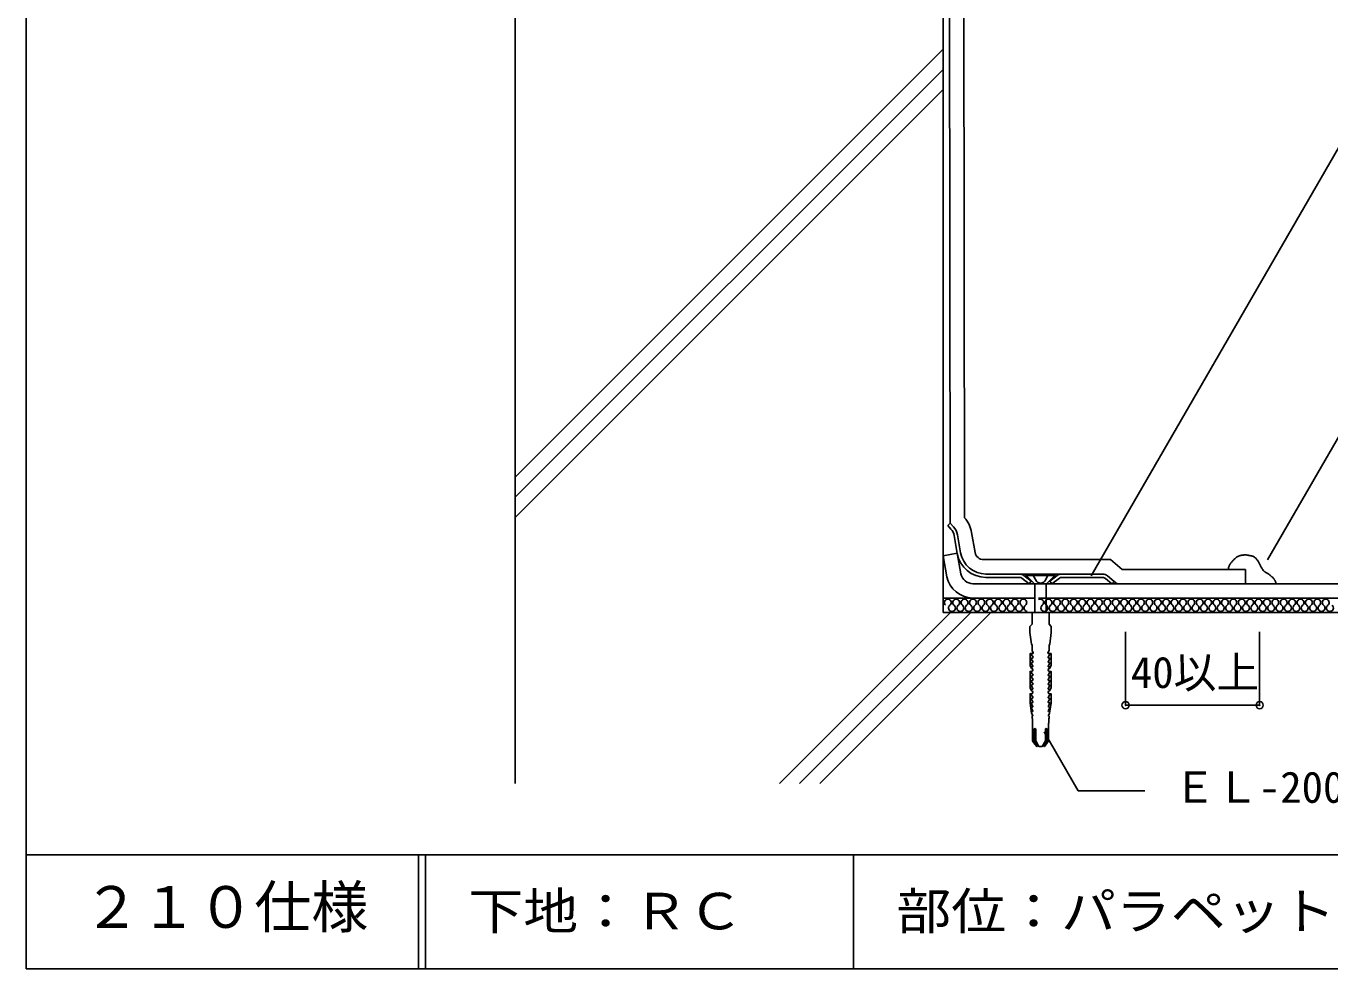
# Model space of a CAD drawing. Units: millimetres, scale not verified. Extents: x -409 to 391, y -633 to 597.
# Drawn here: x -409.5 to 47.5, y -632.9 to -302.4 of the extents above; entities that cross this region are included whole.
import ezdxf
from ezdxf.enums import TextEntityAlignment as Align

# ---------------------------------------------------------------- set-up
doc = ezdxf.new("R2010")
doc.units = ezdxf.units.MM
doc.header["$LTSCALE"] = 5
doc.header["$PDMODE"] = 32
doc.header["$PDSIZE"] = 2.5
doc.linetypes.add('DASHED3', pattern=[4, 3, -1])
for name, color, linetype in [('2-2_in line', 7, 'Continuous'), ('2-4_out line', 2, 'Continuous'), ('2-6_鋼板・アングル', 2, 'Continuous'), ('2-7_ビス', 7, 'Continuous'), ('2-A_moji', 7, 'Continuous'), ('2-B_dim', 7, 'Continuous'), ('2-D_ハッチ他', 4, 'Continuous'), ('2-E_con他', 4, 'Continuous'), ('F-2', 7, 'Continuous'), ('F-5', 6, 'Continuous'), ('F-7', 1, 'Continuous'), ('F-A', 7, 'Continuous')]:
    doc.layers.add(name, color=color, linetype=linetype)
doc.styles.add('HG丸ｺﾞｼｯｸM-PRO', font='')
doc.styles.add('ＭＳ ゴシック', font='')
doc.styles.get('HG丸ｺﾞｼｯｸM-PRO').set_extended_font_data('HG丸ｺﾞｼｯｸM-PRO')
doc.styles.get('ＭＳ ゴシック').set_extended_font_data('MS Gothic')

msp = doc.modelspace()

# ---------------------------------------------------------------- linework, layer by layer
at = {"layer": '2-2_in line'}
for p, q in [((-88, -117.937), (-88, -507.937)), ((-86, -127.937), (-85.518, -476.679)), ((-88, -488.098), (-83.076, -487.229)), ((-86.705, -495.44), (-88, -488.098)), ((-81.802, -494.452), (-83.076, -487.229)), ((-77.649, -497.937), (17.908, -497.937)), ((-28.107, -497.073), (-27.092, -497.937)), ((-88, -502.937), (-55.885, -502.937)), ((-54.593, -502.937), (315.535, -502.937)), ((-88, -507.937), (315.535, -507.937))]:
    msp.add_line(p, q, dxfattribs=at)
for points in [[(11.911, -492.937), (11.93, -492.806), (11.963, -492.581), (12, -492.358), (12.045, -492.137), (12.101, -491.921), (12.17, -491.709), (12.217, -491.589), (12.258, -491.497), (12.337, -491.342), (12.424, -491.19), (12.518, -491.041), (12.618, -490.896), (12.723, -490.753), (12.785, -490.672), (12.859, -490.577), (12.99, -490.416), (13.122, -490.259), (13.258, -490.103), (13.395, -489.95), (13.534, -489.798), (13.615, -489.711), (13.701, -489.619), (13.85, -489.464), (14.002, -489.31), (14.157, -489.16), (14.316, -489.014), (14.479, -488.873), (14.577, -488.793), (14.664, -488.724), (14.819, -488.61), (14.978, -488.502), (15.141, -488.401), (15.309, -488.309), (15.48, -488.225), (15.582, -488.181), (15.695, -488.137), (15.895, -488.069), (16.099, -488.013), (16.306, -487.966)], [(16.306, -487.966), (16.515, -487.926), (16.726, -487.893), (16.849, -487.875), (16.997, -487.857), (17.253, -487.83), (17.51, -487.811), (17.766, -487.802), (18.021, -487.803), (18.275, -487.817), (18.422, -487.832), (18.529, -487.845), (18.713, -487.874), (18.897, -487.909), (19.081, -487.947), (19.265, -487.987), (19.45, -488.027), (19.558, -488.05), (19.68, -488.076), (19.89, -488.119), (20.1, -488.165), (20.307, -488.217), (20.51, -488.28), (20.706, -488.356), (20.817, -488.407), (20.916, -488.46), (21.081, -488.564), (21.24, -488.68), (21.39, -488.808), (21.533, -488.946), (21.669, -489.091), (21.745, -489.178), (21.829, -489.28), (21.967, -489.461), (22.097, -489.648), (22.221, -489.838), (22.338, -490.032), (22.451, -490.228), (22.515, -490.343), (22.582, -490.466)], [(22.582, -490.466), (22.696, -490.679), (22.808, -490.893), (22.919, -491.108), (23.03, -491.324), (23.141, -491.54), (23.206, -491.666), (23.295, -491.835), (23.451, -492.124), (23.615, -492.409), (23.79, -492.686), (23.979, -492.952), (24.184, -493.205), (24.312, -493.344), (24.358, -493.391), (24.44, -493.471), (24.524, -493.547), (24.611, -493.622), (24.7, -493.693), (24.791, -493.761), (24.845, -493.798), (24.935, -493.858), (25.093, -493.954), (25.254, -494.045), (25.417, -494.134), (25.58, -494.223), (25.741, -494.315), (25.833, -494.371), (25.925, -494.43), (26.081, -494.538), (26.233, -494.651), (26.383, -494.768), (26.53, -494.889), (26.676, -495.011), (26.761, -495.082), (26.866, -495.171), (27.048, -495.327), (27.227, -495.484), (27.403, -495.645), (27.573, -495.812)], [(27.573, -495.812), (27.736, -495.985), (27.827, -496.089), (27.879, -496.151), (27.965, -496.261), (28.047, -496.373), (28.125, -496.489), (28.198, -496.607), (28.265, -496.728), (28.301, -496.8), (28.348, -496.901), (28.419, -497.08), (28.481, -497.263), (28.535, -497.449), (28.585, -497.637), (28.63, -497.827), (28.656, -497.937)]]:
    msp.add_lwpolyline(points, dxfattribs=at)
for radius in [9.548, 4.548]:
    msp.add_arc((-77.378, -493.397), radius, 192.35613, 267.64387, dxfattribs=at)
at = {"layer": '2-4_out line'}
for p, q in [((-81.015, -117.228), (-80.521, -474.748)), ((-238, -152.739), (-238, -567.937)), ((-76.828, -486.958), (-78.074, -479.892)), ((-73.874, -489.437), (-29.359, -489.437)), ((-29.359, -489.437), (-25.251, -492.937)), ((-25.251, -492.937), (17.908, -492.937)), ((17.908, -492.937), (17.908, -497.937)), ((17.908, -497.937), (166.328, -497.937))]:
    msp.add_line(p, q, dxfattribs=at)
for centre, radius, start, end in [((-88.611, -481.75), 10.7, 10, 40.874), ((-73.874, -486.437), 3, 190, 270)]:
    msp.add_arc(centre, radius, start, end, dxfattribs=at)
at = {"layer": '2-6_鋼板・アングル'}
for p, q in [((-85.518, -476.679), (-86.406, -477.486)), ((-85.282, -478.723), (-86.406, -477.486)), ((-84.394, -477.916), (-85.518, -476.679)), ((-84.18, -480.968), (-83.071, -487.257)), ((-82.998, -480.76), (-81.889, -487.049)), ((-73.026, -494.486), (-61.201, -494.486)), ((-73.026, -495.686), (-61.201, -495.686)), ((-60.469, -495.935), (-57.866, -497.937)), ((-59.738, -494.984), (-57.135, -496.986)), ((-57.135, -496.986), (-57.866, -497.937)), ((-48.032, -494.984), (-50.635, -496.986)), ((-50.635, -496.986), (-49.903, -497.937)), ((-47.3, -495.935), (-49.903, -497.937)), ((-46.568, -494.486), (-32.137, -494.486)), ((-46.568, -495.686), (-32.137, -495.686)), ((-31.164, -496.044), (-28.885, -497.986)), ((-30.386, -495.131), (-28.107, -497.073)), ((-28.107, -497.073), (-28.885, -497.986))]:
    msp.add_line(p, q, dxfattribs=at)
at = {"layer": '2-6_鋼板・アングル', "color": 4}
for p, q in [((-61.201, -494.486), (-46.568, -494.486)), ((-49.903, -497.937), (-57.866, -497.937))]:
    msp.add_line(p, q, dxfattribs=at)
at = {"layer": '2-6_鋼板・アングル'}
for centre, radius, start, end in [((-88.611, -481.75), 4.5, 10, 42.27369), ((-88.611, -481.75), 5.7, 10, 42.27369), ((-73.026, -485.486), 10.2, 190, 270), ((-73.026, -485.486), 9, 190, 270), ((-61.201, -496.886), 2.4, 52.43141, 90), ((-61.201, -496.886), 1.2, 52.43141, 90), ((-46.568, -496.886), 2.4, 90, 127.56859), ((-46.568, -496.886), 1.2, 90, 127.56859), ((-32.137, -497.186), 2.7, 49.57392, 90), ((-32.137, -497.186), 1.5, 49.57392, 90)]:
    msp.add_arc(centre, radius, start, end, dxfattribs=at)
at = {"layer": '2-7_ビス'}
for p, q in [((-58.885, -494.562), (-58.885, -495.062)), ((-58.885, -495.062), (-56.01, -497.937)), ((-48.885, -495.062), (-58.885, -495.062)), ((-51.76, -497.937), (-56.01, -497.937)), ((-55.885, -497.937), (-55.885, -507.937)), ((-51.885, -497.937), (-51.885, -507.937)), ((-48.885, -495.062), (-51.76, -497.937)), ((-57.053, -527.562), (-57.053, -527.562)), ((-57.053, -527.562), (-57.053, -527.562)), ((-50.716, -527.562), (-50.716, -527.562)), ((-50.716, -527.562), (-50.716, -527.562)), ((-57.054, -543.229), (-56.62, -544.053)), ((-50.715, -543.229), (-51.149, -544.053))]:
    msp.add_line(p, q, dxfattribs=at)
at = {"layer": '2-7_ビス', "linetype": 'DASHED3'}
for p, q in [((-56.435, -495.062), (-56.435, -494.562)), ((-56.435, -495.062), (-55.352, -496.937)), ((-51.335, -495.062), (-52.417, -496.937)), ((-51.335, -495.062), (-51.335, -494.562))]:
    msp.add_line(p, q, dxfattribs=at)
at = {"layer": '2-7_ビス'}
for points in [[(-48.885, -495.062), (-48.885, -494.562), (-58.885, -494.562)], [(-56.885, -512.033), (-56.885, -507.937), (-53.885, -507.937)], [(-50.885, -512.033), (-50.885, -507.937), (-53.885, -507.937)], [(-56.885, -512.033), (-57.635, -512.857), (-57.635, -514.956), (-57.086, -519.074), (-56.845, -519.481), (-56.885, -519.481), (-56.885, -521.295), (-56.452, -522.12)], [(-50.885, -512.033), (-50.135, -512.857), (-50.135, -514.956), (-50.683, -519.074), (-50.925, -519.481), (-50.885, -519.481), (-50.885, -521.295), (-51.318, -522.12)], [(-56.582, -522.367), (-57.56, -522.367), (-57.56, -526.6), (-57.058, -527.562), (-57.053, -527.562)], [(-56.513, -523.686), (-57.021, -522.862), (-57.021, -522.367)], [(-56.513, -525.253), (-57.021, -524.429), (-57.021, -523.951), (-56.672, -523.934)], [(-56.57, -526.82), (-57.021, -525.995), (-57.021, -525.518), (-56.673, -525.5)], [(-51.256, -523.686), (-50.749, -522.862), (-50.749, -522.367)], [(-51.256, -525.253), (-50.749, -524.429), (-50.749, -523.951), (-51.097, -523.934)], [(-51.199, -526.82), (-50.749, -525.995), (-50.749, -525.518), (-51.097, -525.5)], [(-51.188, -522.367), (-50.21, -522.367), (-50.21, -526.6), (-50.711, -527.562), (-50.716, -527.562)], [(-57.021, -528.634), (-57.56, -528.634), (-57.56, -534.431), (-57.053, -535.395)], [(-57.053, -527.562), (-57.05, -527.084), (-56.732, -527.067)], [(-56.513, -529.953), (-57.021, -529.129), (-57.021, -528.634)], [(-51.256, -529.953), (-50.749, -529.129), (-50.749, -528.634)], [(-50.716, -527.562), (-50.72, -527.084), (-51.037, -527.067)], [(-50.749, -528.634), (-50.21, -528.634), (-50.21, -534.431), (-50.716, -535.395)], [(-56.513, -531.52), (-57.021, -530.695), (-57.021, -530.218), (-56.673, -530.2)], [(-56.513, -533.086), (-57.021, -532.262), (-57.021, -531.784), (-56.673, -531.767)], [(-56.571, -534.653), (-57.021, -533.829), (-57.021, -533.351), (-56.673, -533.334)], [(-51.256, -531.52), (-50.749, -530.695), (-50.749, -530.218), (-51.097, -530.2)], [(-51.256, -533.086), (-50.749, -532.262), (-50.749, -531.784), (-51.097, -531.767)], [(-51.199, -534.653), (-50.749, -533.829), (-50.749, -533.351), (-51.097, -533.334)], [(-57.021, -536.467), (-57.56, -536.467), (-57.56, -539.715), (-57.054, -543.229), (-57.053, -542.751), (-56.744, -542.734)], [(-57.053, -535.395), (-57.05, -534.918), (-56.729, -534.9)], [(-56.546, -539.353), (-57.026, -538.529), (-57.021, -538.051), (-56.673, -538.034)], [(-56.513, -537.786), (-57.021, -536.962), (-57.021, -536.467)], [(-51.256, -537.786), (-50.749, -536.962), (-50.749, -536.467)], [(-51.224, -539.353), (-50.744, -538.529), (-50.749, -538.051), (-51.097, -538.034)], [(-50.716, -535.395), (-50.72, -534.918), (-51.04, -534.9)], [(-50.749, -536.467), (-50.21, -536.467), (-50.21, -539.715), (-50.715, -543.229), (-50.716, -542.751), (-51.025, -542.734)], [(-56.6, -542.486), (-57.051, -541.662), (-57.048, -541.184), (-56.726, -541.167)], [(-56.578, -540.92), (-57.041, -540.095), (-57.037, -539.618), (-56.703, -539.6)], [(-51.192, -540.92), (-50.728, -540.095), (-50.732, -539.618), (-51.067, -539.6)], [(-51.169, -542.486), (-50.719, -541.662), (-50.721, -541.184), (-51.043, -541.167)], [(-56.75, -544.3), (-56.885, -544.3), (-56.885, -545.084), (-56.735, -545.084), (-56.735, -546.692), (-56.728, -546.692)], [(-56.678, -547.021), (-56.678, -552.972), (-56.238, -553.623), (-55.235, -554.937), (-55.085, -554.937), (-56.17, -552.972), (-56.17, -549)], [(-51.091, -547.021), (-51.091, -552.972), (-51.532, -553.623), (-52.535, -554.937), (-52.684, -554.937), (-51.599, -552.972), (-51.599, -549)], [(-51.019, -544.3), (-50.885, -544.3), (-50.885, -545.084), (-51.035, -545.084), (-51.035, -546.692), (-51.041, -546.692)], [(-55.587, -549), (-55.587, -552.972), (-54.502, -554.937), (-53.885, -554.937)], [(-52.182, -549), (-52.182, -552.972), (-53.267, -554.937), (-53.885, -554.937)]]:
    msp.add_lwpolyline(points, dxfattribs=at)
at = {"layer": '2-7_ビス', "linetype": 'DASHED3'}
msp.add_arc((-53.885, -495.827), 1.84, 217.11751, 322.88248, dxfattribs=at)
at = {"layer": '2-7_ビス'}
for centre, major_axis, start_param, end_param in [((-56.721, -523.711), (0, -0.229), 0.2312026, 1.6765256), ((-56.721, -525.277), (0, -0.229), 0.2312026, 1.6765256), ((-56.592, -522.195), (0, -0.172), 0.06848, 2.1628795), ((-51.177, -522.195), (0, -0.172), 4.1203058, 6.2147054), ((-51.049, -523.711), (0, -0.229), 4.6066597, 6.0519827), ((-51.049, -525.277), (0, -0.229), 4.6066597, 6.0519827), ((-57.075, -528.098), (0, -0.536), 0.0442118, 3.0973809), ((-56.778, -526.844), (0, -0.229), 0.2312026, 1.6765256), ((-56.721, -529.977), (0, -0.229), 0.2312026, 1.6765256), ((-51.049, -529.977), (0, -0.229), 4.6066597, 6.0519827), ((-50.992, -526.844), (0, -0.229), 4.6066597, 6.0519827), ((-50.694, -528.098), (0, -0.536), 3.1858044, 6.2389735), ((-56.778, -534.677), (0, -0.229), 0.2312026, 1.6765256), ((-56.721, -531.544), (0, -0.229), 0.2312026, 1.6765256), ((-56.721, -533.111), (0, -0.229), 0.2312026, 1.6765256), ((-51.049, -531.544), (0, -0.229), 4.6066597, 6.0519827), ((-51.049, -533.111), (0, -0.229), 4.6066597, 6.0519827), ((-50.992, -534.677), (0, -0.229), 4.6066597, 6.0519827), ((-57.075, -535.931), (0, -0.536), 0.0442118, 3.0973809), ((-56.721, -537.811), (0, -0.229), 0.2312026, 1.6765256), ((-51.049, -537.811), (0, -0.229), 4.6066597, 6.0519827), ((-50.694, -535.931), (0, -0.536), 3.1858044, 6.2389735), ((-56.807, -542.511), (0, -0.229), 0.2312026, 1.6765256), ((-56.785, -540.944), (0, -0.229), 0.2312026, 1.6765256), ((-56.753, -539.377), (0, -0.229), 0.2312026, 1.6765256), ((-51.016, -539.377), (0, -0.229), 4.6066597, 6.0519827), ((-50.984, -540.944), (0, -0.229), 4.6066597, 6.0519827), ((-50.962, -542.511), (0, -0.229), 4.6066597, 6.0519827), ((-56.763, -544.127), (0, -0.174), 0.0818475, 2.1771705), ((-57.405, -546.986), (0, -0.8), 1.5261677, 1.947508), ((-51.006, -544.127), (0, -0.174), 4.1060148, 6.2013378), ((-50.365, -546.986), (0, -0.8), 4.3356773, 4.7570176), ((-55.879, -549.011), (0, -0.321), 1.5390306, 4.6806232), ((-51.891, -549.011), (0, -0.321), 1.6025621, 4.7441547)]:
    msp.add_ellipse(centre, major_axis=major_axis, ratio=0.909574, start_param=start_param, end_param=end_param, dxfattribs=at)
at = {"layer": '2-A_moji'}
for p, q in [((-36.146, -495.091), (71.707, -308.284)), ((25.631, -489.547), (115.85, -333.284)), ((-52.658, -549.782), (-40.697, -570.5)), ((-17.357, -570.5), (-40.697, -570.5))]:
    msp.add_line(p, q, dxfattribs=at)
at = {"layer": '2-B_dim'}
for p, q in [((-24.093, -540.472), (-24.093, -514.703)), ((22.911, -540.472), (22.911, -514.703)), ((-24.093, -540.472), (22.911, -540.472))]:
    msp.add_line(p, q, dxfattribs=at)
at = {"layer": '2-B_dim', "color": 1}
for p in [(-24.093, -540.472), (22.911, -540.472)]:
    msp.add_point(p, dxfattribs=at)
at = {"layer": '2-D_ハッチ他'}
for centre, start, end in [((-86.412, -504.479), 307.52351, 232.47649), ((-84.94, -506.396), 127.52351, 52.47649), ((-83.468, -504.479), 307.52351, 232.47649), ((-81.996, -506.396), 127.52351, 52.47649), ((-80.524, -504.479), 307.52351, 232.47649), ((-79.052, -506.396), 127.52351, 52.47649), ((-77.58, -504.479), 307.52351, 232.47649), ((-76.108, -506.396), 127.52351, 52.47649), ((-74.636, -504.479), 307.52351, 232.47649), ((-73.164, -506.396), 127.52351, 52.47649), ((-71.692, -504.479), 307.52351, 232.47649), ((-70.22, -506.396), 127.52351, 52.47649), ((-68.748, -504.479), 307.52351, 232.47649), ((-67.276, -506.396), 127.52351, 52.47649), ((-65.804, -504.479), 307.52351, 232.47649), ((-64.332, -506.396), 127.52351, 52.47649), ((-62.86, -504.479), 307.52351, 232.47649), ((-61.388, -506.396), 127.52351, 52.47649), ((-59.916, -504.479), 307.52351, 232.47649), ((-58.444, -506.396), 127.52351, 262.92222), ((-54.029, -504.479), 307.52351, 117.86524), ((-52.557, -506.396), 127.52351, 52.47649), ((-51.085, -504.479), 307.52351, 232.47649), ((-49.613, -506.396), 127.52351, 52.47649), ((-48.141, -504.479), 307.52351, 232.47649), ((-46.669, -506.396), 127.52351, 52.47649), ((-45.197, -504.479), 307.52351, 232.47649), ((-43.725, -506.396), 127.52351, 52.47649), ((-42.253, -504.479), 307.52351, 232.47649), ((-40.781, -506.396), 127.52351, 52.47649), ((-39.309, -504.479), 307.52351, 232.47649), ((-37.837, -506.396), 127.52351, 52.47649), ((-36.365, -504.479), 307.52351, 232.47649), ((-34.893, -506.396), 127.52351, 52.47649), ((-33.421, -504.479), 307.52351, 232.47649), ((-31.949, -506.396), 127.52351, 52.47649), ((-30.477, -504.479), 307.52351, 232.47649), ((-29.005, -506.396), 127.52351, 52.47649), ((-27.533, -504.479), 307.52351, 232.47649), ((-26.061, -506.396), 127.52351, 52.47649), ((-24.589, -504.479), 307.52351, 232.47649), ((-23.117, -506.396), 127.52351, 52.47649), ((-21.645, -504.479), 307.52351, 232.47649), ((-20.173, -506.396), 127.52351, 52.47649), ((-18.701, -504.479), 307.52351, 232.47649), ((-17.23, -506.396), 127.52351, 52.47649), ((-15.758, -504.479), 307.52351, 232.47649), ((-14.286, -506.396), 127.52351, 52.47649), ((-12.814, -504.479), 307.52351, 232.47649), ((-11.342, -506.396), 127.52351, 52.47649), ((-9.87, -504.479), 307.52351, 232.47649), ((-8.398, -506.396), 127.52351, 52.47649), ((-6.926, -504.479), 307.52351, 232.47649), ((-5.454, -506.396), 127.52351, 52.47649), ((-3.982, -504.479), 307.52351, 232.47649), ((-2.51, -506.396), 127.52351, 52.47649), ((-1.038, -504.479), 307.52351, 232.47649), ((0.434, -506.396), 127.52351, 52.47649), ((1.906, -504.479), 307.52351, 232.47649), ((3.378, -506.396), 127.52351, 52.47649), ((4.85, -504.479), 307.52351, 232.47649), ((6.322, -506.396), 127.52351, 52.47649), ((7.794, -504.479), 307.52351, 232.47649), ((9.266, -506.396), 127.52351, 52.47649), ((10.738, -504.479), 307.52351, 232.47649), ((12.21, -506.396), 127.52351, 52.47649), ((13.682, -504.479), 307.52351, 232.47649), ((15.154, -506.396), 127.52351, 52.47649), ((16.626, -504.479), 307.52351, 232.47649), ((18.098, -506.396), 127.52351, 52.47649), ((19.569, -504.479), 307.52351, 232.47649), ((21.041, -506.396), 127.52351, 52.47649), ((22.513, -504.479), 307.52351, 232.47649), ((23.985, -506.396), 127.52351, 52.47649), ((25.457, -504.479), 307.52351, 232.47649), ((26.929, -506.396), 127.52351, 52.47649), ((28.401, -504.479), 307.52351, 232.47649), ((29.873, -506.396), 127.52351, 52.47649), ((31.345, -504.479), 307.52351, 232.47649), ((32.817, -506.396), 127.52351, 52.47649), ((34.289, -504.479), 307.52351, 232.47649), ((35.761, -506.396), 127.52351, 52.47649), ((37.233, -504.479), 307.52351, 232.47649), ((38.705, -506.396), 127.52351, 52.47649), ((40.177, -504.479), 307.52351, 232.47649), ((41.649, -506.396), 127.52351, 52.47649), ((43.121, -504.479), 307.52351, 232.47649), ((44.593, -506.396), 127.52351, 52.47649), ((46.065, -504.479), 307.52351, 232.47649), ((47.537, -506.396), 127.52351, 52.47649)]:
    msp.add_arc(centre, 1.208, start, end, dxfattribs=at)
at = {"layer": '2-E_con他'}
for p, q in [((-238, -460.496), (-88, -310.496)), ((-238, -467.567), (-88, -317.567)), ((-238, -474.638), (-88, -324.638)), ((-145.442, -567.937), (-85.442, -507.937)), ((-138.37, -567.937), (-78.37, -507.937)), ((-131.299, -567.937), (-71.299, -507.937))]:
    msp.add_line(p, q, dxfattribs=at)
at = {"layer": 'F-2'}
msp.add_line((-119.465, -592.937), (-119.465, -632.937), dxfattribs=at)
at = {"layer": 'F-5'}
for p, q in [((-409.465, -592.937), (390.535, -592.937)), ((-271.965, -592.937), (-271.965, -632.937)), ((-269.465, -592.937), (-269.465, -632.937))]:
    msp.add_line(p, q, dxfattribs=at)
at = {"layer": 'F-7'}
for p, q in [((-409.465, -42.937), (-409.465, -632.937)), ((-409.465, -632.937), (390.535, -632.937))]:
    msp.add_line(p, q, dxfattribs=at)

# ---------------------------------------------------------------- texts
at = {"layer": '2-A_moji', "style": 'ＭＳ ゴシック'}
msp.add_text('ＥＬ-2001注入', height=11, dxfattribs=at).set_placement((-7.357, -578), align=Align.BOTTOM_LEFT)
at = {"layer": '2-B_dim', "style": 'ＭＳ ゴシック'}
msp.add_text('40以上', height=11, dxfattribs=at).set_placement((-22.228, -537.753), align=Align.BOTTOM_LEFT)
at = {"layer": 'F-A', "style": 'HG丸ｺﾞｼｯｸM-PRO'}
msp.add_text('２１０仕様', height=14.66, dxfattribs=at).set_placement((-389.465, -622.937), align=Align.BOTTOM_LEFT)
at = {"layer": 'F-A', "style": 'HG丸ｺﾞｼｯｸM-PRO', "width": 1.1}
for s, p in [('下地：ＲＣ', (-254.465, -622.937)), ('部位：パラペット', (-104.465, -622.937))]:
    msp.add_text(s, height=12.83, dxfattribs=at).set_placement(p, align=Align.BOTTOM_LEFT)

doc.saveas('drawing.dxf')
